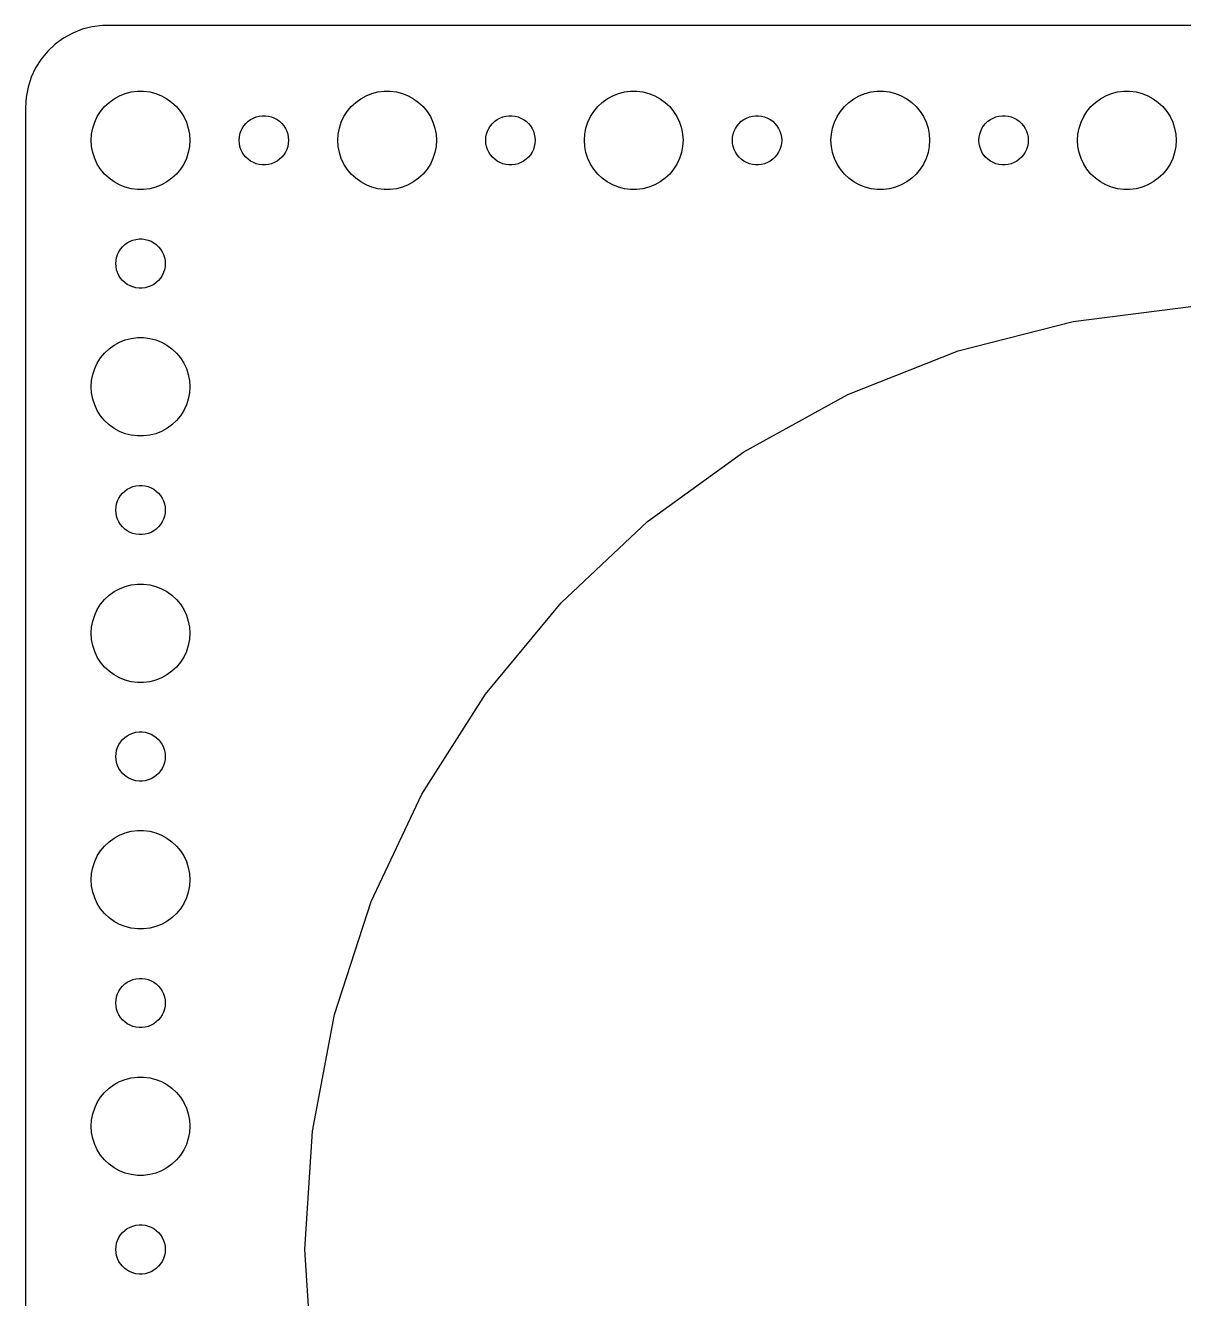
# Model space of a CAD drawing. Header units: metres. Extents: x -194 to 194, y -74 to 74.
# Drawn here: x -194.5 to -124.1, y -3 to 74.5 of the extents above; entities that cross this region are included whole.
import ezdxf

# ---------------------------------------------------------------- set-up
doc = ezdxf.new("R2010")
doc.units = ezdxf.units.M

msp = doc.modelspace()

# ---------------------------------------------------------------- linework, layer by layer
for p, q in [((-190.437, 74.4114), (-191.045, 74.2553)), ((-189.814, 74.4901), (-190.437, 74.4114)), ((189.814, 74.4901), (-189.814, 74.4901)), ((-192.179, 73.7216), (-192.687, 73.3526)), ((-191.629, 74.0241), (-192.179, 73.7216)), ((-191.045, 74.2553), (-191.629, 74.0241)), ((-193.145, 72.9227), (-193.545, 72.4389)), ((-192.687, 73.3526), (-193.145, 72.9227)), ((-193.545, 72.4389), (-193.882, 71.9088)), ((-194.149, 71.3406), (-194.343, 70.7434)), ((-193.882, 71.9088), (-194.149, 71.3406)), ((-194.343, 70.7434), (-194.461, 70.1267)), ((-194.461, 70.1267), (-194.5, 69.5)), ((-189.687, 69.5536), (-189.412, 69.8115)), ((-189.412, 69.8115), (-189.107, 70.033)), ((-189.107, 70.033), (-188.777, 70.2145)), ((-188.777, 70.2145), (-188.427, 70.3532)), ((-188.427, 70.3532), (-188.062, 70.4469)), ((-188.062, 70.4469), (-187.688, 70.4941)), ((-187.688, 70.4941), (-187.312, 70.4941)), ((-187.312, 70.4941), (-186.938, 70.4469)), ((-186.938, 70.4469), (-186.573, 70.3532)), ((-186.573, 70.3532), (-186.223, 70.2145)), ((-186.223, 70.2145), (-185.893, 70.033)), ((-185.893, 70.033), (-185.588, 69.8115)), ((-185.588, 69.8115), (-185.313, 69.5536)), ((-174.687, 69.5536), (-174.412, 69.8115)), ((-174.412, 69.8115), (-174.107, 70.033)), ((-174.107, 70.033), (-173.777, 70.2145)), ((-173.777, 70.2145), (-173.427, 70.3532)), ((-173.427, 70.3532), (-173.062, 70.4469)), ((-173.062, 70.4469), (-172.688, 70.4941)), ((-172.688, 70.4941), (-172.312, 70.4941)), ((-172.312, 70.4941), (-171.938, 70.4469)), ((-171.938, 70.4469), (-171.573, 70.3532)), ((-171.573, 70.3532), (-171.223, 70.2145)), ((-171.223, 70.2145), (-170.893, 70.033)), ((-170.893, 70.033), (-170.588, 69.8115)), ((-170.588, 69.8115), (-170.313, 69.5536)), ((-159.687, 69.5536), (-159.412, 69.8115)), ((-159.412, 69.8115), (-159.107, 70.033)), ((-159.107, 70.033), (-158.777, 70.2145)), ((-158.777, 70.2145), (-158.427, 70.3532)), ((-158.427, 70.3532), (-158.062, 70.4469)), ((-158.062, 70.4469), (-157.688, 70.4941)), ((-157.688, 70.4941), (-157.312, 70.4941)), ((-157.312, 70.4941), (-156.938, 70.4469)), ((-156.938, 70.4469), (-156.573, 70.3532)), ((-156.573, 70.3532), (-156.223, 70.2145)), ((-156.223, 70.2145), (-155.893, 70.033)), ((-155.893, 70.033), (-155.588, 69.8115)), ((-155.588, 69.8115), (-155.313, 69.5536)), ((-144.687, 69.5536), (-144.412, 69.8115)), ((-144.412, 69.8115), (-144.107, 70.033)), ((-144.107, 70.033), (-143.777, 70.2145)), ((-143.777, 70.2145), (-143.427, 70.3532)), ((-143.427, 70.3532), (-143.062, 70.4469)), ((-143.062, 70.4469), (-142.688, 70.4941)), ((-142.688, 70.4941), (-142.312, 70.4941)), ((-142.312, 70.4941), (-141.938, 70.4469)), ((-141.938, 70.4469), (-141.573, 70.3532)), ((-141.573, 70.3532), (-141.223, 70.2145)), ((-141.223, 70.2145), (-140.893, 70.033)), ((-140.893, 70.033), (-140.588, 69.8115)), ((-140.588, 69.8115), (-140.313, 69.5536)), ((-129.687, 69.5536), (-129.412, 69.8115)), ((-129.412, 69.8115), (-129.107, 70.033)), ((-129.107, 70.033), (-128.777, 70.2145)), ((-128.777, 70.2145), (-128.427, 70.3532)), ((-128.427, 70.3532), (-128.062, 70.4469)), ((-128.062, 70.4469), (-127.688, 70.4941)), ((-127.688, 70.4941), (-127.312, 70.4941)), ((-127.312, 70.4941), (-126.938, 70.4469)), ((-126.938, 70.4469), (-126.573, 70.3532)), ((-126.573, 70.3532), (-126.223, 70.2145)), ((-126.223, 70.2145), (-125.893, 70.033)), ((-125.893, 70.033), (-125.588, 69.8115)), ((-125.588, 69.8115), (-125.313, 69.5536)), ((-194.5, 69.5), (-194.5, -69.5)), ((-190.129, 68.9453), (-189.927, 69.2634)), ((-189.927, 69.2634), (-189.687, 69.5536)), ((-185.313, 69.5536), (-185.073, 69.2634)), ((-185.073, 69.2634), (-184.871, 68.9453)), ((-180.464, 68.9266), (-180.281, 68.9734)), ((-180.281, 68.9734), (-180.094, 68.997)), ((-180.094, 68.997), (-179.906, 68.997)), ((-179.906, 68.997), (-179.719, 68.9734)), ((-179.719, 68.9734), (-179.536, 68.9266)), ((-175.129, 68.9453), (-174.927, 69.2634)), ((-174.927, 69.2634), (-174.687, 69.5536)), ((-170.313, 69.5536), (-170.073, 69.2634)), ((-170.073, 69.2634), (-169.871, 68.9453)), ((-165.464, 68.9266), (-165.281, 68.9734)), ((-165.281, 68.9734), (-165.094, 68.997)), ((-165.094, 68.997), (-164.906, 68.997)), ((-164.906, 68.997), (-164.719, 68.9734)), ((-164.719, 68.9734), (-164.536, 68.9266)), ((-160.129, 68.9453), (-159.927, 69.2634)), ((-159.927, 69.2634), (-159.687, 69.5536)), ((-155.313, 69.5536), (-155.073, 69.2634)), ((-155.073, 69.2634), (-154.871, 68.9453)), ((-150.464, 68.9266), (-150.281, 68.9734)), ((-150.281, 68.9734), (-150.094, 68.997)), ((-150.094, 68.997), (-149.906, 68.997)), ((-149.906, 68.997), (-149.719, 68.9734)), ((-149.719, 68.9734), (-149.536, 68.9266)), ((-145.129, 68.9453), (-144.927, 69.2634)), ((-144.927, 69.2634), (-144.687, 69.5536)), ((-140.313, 69.5536), (-140.073, 69.2634)), ((-140.073, 69.2634), (-139.871, 68.9453)), ((-135.464, 68.9266), (-135.281, 68.9734)), ((-135.281, 68.9734), (-135.094, 68.997)), ((-135.094, 68.997), (-134.906, 68.997)), ((-134.906, 68.997), (-134.719, 68.9734)), ((-134.719, 68.9734), (-134.536, 68.9266)), ((-130.129, 68.9453), (-129.927, 69.2634)), ((-129.927, 69.2634), (-129.687, 69.5536)), ((-125.313, 69.5536), (-125.073, 69.2634)), ((-125.073, 69.2634), (-124.871, 68.9453)), ((-190.476, 67.876), (-190.406, 68.2461)), ((-190.406, 68.2461), (-190.289, 68.6044)), ((-190.289, 68.6044), (-190.129, 68.9453)), ((-184.871, 68.9453), (-184.711, 68.6044)), ((-184.711, 68.6044), (-184.594, 68.2461)), ((-184.594, 68.2461), (-184.524, 67.876)), ((-181.395, 68.0522), (-181.314, 68.2226)), ((-181.314, 68.2226), (-181.214, 68.3817)), ((-181.214, 68.3817), (-181.093, 68.5268)), ((-181.093, 68.5268), (-180.956, 68.6558)), ((-180.956, 68.6558), (-180.804, 68.7665)), ((-180.804, 68.7665), (-180.639, 68.8572)), ((-180.639, 68.8572), (-180.464, 68.9266)), ((-179.536, 68.9266), (-179.361, 68.8572)), ((-179.361, 68.8572), (-179.196, 68.7665)), ((-179.196, 68.7665), (-179.044, 68.6558)), ((-179.044, 68.6558), (-178.907, 68.5268)), ((-178.907, 68.5268), (-178.786, 68.3817)), ((-178.786, 68.3817), (-178.686, 68.2226)), ((-178.686, 68.2226), (-178.605, 68.0522)), ((-175.476, 67.876), (-175.406, 68.2461)), ((-175.406, 68.2461), (-175.289, 68.6044)), ((-175.289, 68.6044), (-175.129, 68.9453)), ((-169.871, 68.9453), (-169.711, 68.6044)), ((-169.711, 68.6044), (-169.594, 68.2461)), ((-169.594, 68.2461), (-169.524, 67.876)), ((-166.395, 68.0522), (-166.314, 68.2226)), ((-166.314, 68.2226), (-166.214, 68.3817)), ((-166.214, 68.3817), (-166.093, 68.5268)), ((-166.093, 68.5268), (-165.956, 68.6558)), ((-165.956, 68.6558), (-165.804, 68.7665)), ((-165.804, 68.7665), (-165.639, 68.8572)), ((-165.639, 68.8572), (-165.464, 68.9266)), ((-164.536, 68.9266), (-164.361, 68.8572)), ((-164.361, 68.8572), (-164.196, 68.7665)), ((-164.196, 68.7665), (-164.044, 68.6558)), ((-164.044, 68.6558), (-163.907, 68.5268)), ((-163.907, 68.5268), (-163.786, 68.3817)), ((-163.786, 68.3817), (-163.686, 68.2226)), ((-163.686, 68.2226), (-163.605, 68.0522)), ((-160.476, 67.876), (-160.406, 68.2461)), ((-160.406, 68.2461), (-160.289, 68.6044)), ((-160.289, 68.6044), (-160.129, 68.9453)), ((-154.871, 68.9453), (-154.711, 68.6044)), ((-154.711, 68.6044), (-154.594, 68.2461)), ((-154.594, 68.2461), (-154.524, 67.876)), ((-151.395, 68.0522), (-151.314, 68.2226)), ((-151.314, 68.2226), (-151.214, 68.3817)), ((-151.214, 68.3817), (-151.093, 68.5268)), ((-151.093, 68.5268), (-150.956, 68.6558)), ((-150.956, 68.6558), (-150.804, 68.7665)), ((-150.804, 68.7665), (-150.639, 68.8572)), ((-150.639, 68.8572), (-150.464, 68.9266)), ((-149.536, 68.9266), (-149.361, 68.8572)), ((-149.361, 68.8572), (-149.196, 68.7665)), ((-149.196, 68.7665), (-149.044, 68.6558)), ((-149.044, 68.6558), (-148.907, 68.5268)), ((-148.907, 68.5268), (-148.786, 68.3817)), ((-148.786, 68.3817), (-148.686, 68.2226)), ((-148.686, 68.2226), (-148.605, 68.0522)), ((-145.476, 67.876), (-145.406, 68.2461)), ((-145.406, 68.2461), (-145.289, 68.6044)), ((-145.289, 68.6044), (-145.129, 68.9453)), ((-139.871, 68.9453), (-139.711, 68.6044)), ((-139.711, 68.6044), (-139.594, 68.2461)), ((-139.594, 68.2461), (-139.524, 67.876)), ((-136.395, 68.0522), (-136.314, 68.2226)), ((-136.314, 68.2226), (-136.214, 68.3817)), ((-136.214, 68.3817), (-136.093, 68.5268)), ((-136.093, 68.5268), (-135.956, 68.6558)), ((-135.956, 68.6558), (-135.804, 68.7665)), ((-135.804, 68.7665), (-135.639, 68.8572)), ((-135.639, 68.8572), (-135.464, 68.9266)), ((-134.536, 68.9266), (-134.361, 68.8572)), ((-134.361, 68.8572), (-134.196, 68.7665)), ((-134.196, 68.7665), (-134.044, 68.6558)), ((-134.044, 68.6558), (-133.907, 68.5268)), ((-133.907, 68.5268), (-133.786, 68.3817)), ((-133.786, 68.3817), (-133.686, 68.2226)), ((-133.686, 68.2226), (-133.605, 68.0522)), ((-130.476, 67.876), (-130.406, 68.2461)), ((-130.406, 68.2461), (-130.289, 68.6044)), ((-130.289, 68.6044), (-130.129, 68.9453)), ((-124.871, 68.9453), (-124.711, 68.6044)), ((-124.711, 68.6044), (-124.594, 68.2461)), ((-124.594, 68.2461), (-124.524, 67.876)), ((-190.5, 67.5), (-190.476, 67.876)), ((-190.476, 67.124), (-190.5, 67.5)), ((-184.524, 67.876), (-184.5, 67.5)), ((-184.5, 67.5), (-184.524, 67.124)), ((-181.5, 67.5), (-181.488, 67.688)), ((-181.488, 67.312), (-181.5, 67.5)), ((-181.488, 67.688), (-181.453, 67.873)), ((-181.453, 67.873), (-181.395, 68.0522)), ((-178.605, 68.0522), (-178.547, 67.873)), ((-178.547, 67.873), (-178.512, 67.688)), ((-178.512, 67.688), (-178.5, 67.5)), ((-178.5, 67.5), (-178.512, 67.312)), ((-175.5, 67.5), (-175.476, 67.876)), ((-175.476, 67.124), (-175.5, 67.5)), ((-169.524, 67.876), (-169.5, 67.5)), ((-169.5, 67.5), (-169.524, 67.124)), ((-166.5, 67.5), (-166.488, 67.688)), ((-166.488, 67.312), (-166.5, 67.5)), ((-166.488, 67.688), (-166.453, 67.873)), ((-166.453, 67.873), (-166.395, 68.0522)), ((-163.605, 68.0522), (-163.547, 67.873)), ((-163.547, 67.873), (-163.512, 67.688)), ((-163.512, 67.688), (-163.5, 67.5)), ((-163.5, 67.5), (-163.512, 67.312)), ((-160.5, 67.5), (-160.476, 67.876)), ((-160.476, 67.124), (-160.5, 67.5)), ((-154.524, 67.876), (-154.5, 67.5)), ((-154.5, 67.5), (-154.524, 67.124)), ((-151.5, 67.5), (-151.488, 67.688)), ((-151.488, 67.312), (-151.5, 67.5)), ((-151.488, 67.688), (-151.453, 67.873)), ((-151.453, 67.873), (-151.395, 68.0522)), ((-148.605, 68.0522), (-148.547, 67.873)), ((-148.547, 67.873), (-148.512, 67.688)), ((-148.512, 67.688), (-148.5, 67.5)), ((-148.5, 67.5), (-148.512, 67.312)), ((-145.5, 67.5), (-145.476, 67.876)), ((-145.476, 67.124), (-145.5, 67.5)), ((-139.524, 67.876), (-139.5, 67.5)), ((-139.5, 67.5), (-139.524, 67.124)), ((-136.5, 67.5), (-136.488, 67.688)), ((-136.488, 67.312), (-136.5, 67.5)), ((-136.488, 67.688), (-136.453, 67.873)), ((-136.453, 67.873), (-136.395, 68.0522)), ((-133.605, 68.0522), (-133.547, 67.873)), ((-133.547, 67.873), (-133.512, 67.688)), ((-133.512, 67.688), (-133.5, 67.5)), ((-133.5, 67.5), (-133.512, 67.312)), ((-130.5, 67.5), (-130.476, 67.876)), ((-130.476, 67.124), (-130.5, 67.5)), ((-124.524, 67.876), (-124.5, 67.5)), ((-124.5, 67.5), (-124.524, 67.124)), ((-190.406, 66.7539), (-190.476, 67.124)), ((-190.289, 66.3956), (-190.406, 66.7539)), ((-184.594, 66.7539), (-184.711, 66.3956)), ((-184.524, 67.124), (-184.594, 66.7539)), ((-181.453, 67.127), (-181.488, 67.312)), ((-181.395, 66.9478), (-181.453, 67.127)), ((-181.314, 66.7774), (-181.395, 66.9478)), ((-181.214, 66.6183), (-181.314, 66.7774)), ((-178.686, 66.7774), (-178.786, 66.6183)), ((-178.605, 66.9478), (-178.686, 66.7774)), ((-178.547, 67.127), (-178.605, 66.9478)), ((-178.512, 67.312), (-178.547, 67.127)), ((-175.406, 66.7539), (-175.476, 67.124)), ((-175.289, 66.3956), (-175.406, 66.7539)), ((-169.594, 66.7539), (-169.711, 66.3956)), ((-169.524, 67.124), (-169.594, 66.7539)), ((-166.453, 67.127), (-166.488, 67.312)), ((-166.395, 66.9478), (-166.453, 67.127)), ((-166.314, 66.7774), (-166.395, 66.9478)), ((-166.214, 66.6183), (-166.314, 66.7774)), ((-163.686, 66.7774), (-163.786, 66.6183)), ((-163.605, 66.9478), (-163.686, 66.7774)), ((-163.547, 67.127), (-163.605, 66.9478)), ((-163.512, 67.312), (-163.547, 67.127)), ((-160.406, 66.7539), (-160.476, 67.124)), ((-160.289, 66.3956), (-160.406, 66.7539)), ((-154.594, 66.7539), (-154.711, 66.3956)), ((-154.524, 67.124), (-154.594, 66.7539)), ((-151.453, 67.127), (-151.488, 67.312)), ((-151.395, 66.9478), (-151.453, 67.127)), ((-151.314, 66.7774), (-151.395, 66.9478)), ((-151.214, 66.6183), (-151.314, 66.7774)), ((-148.686, 66.7774), (-148.786, 66.6183)), ((-148.605, 66.9478), (-148.686, 66.7774)), ((-148.547, 67.127), (-148.605, 66.9478)), ((-148.512, 67.312), (-148.547, 67.127)), ((-145.406, 66.7539), (-145.476, 67.124)), ((-145.289, 66.3956), (-145.406, 66.7539)), ((-139.594, 66.7539), (-139.711, 66.3956)), ((-139.524, 67.124), (-139.594, 66.7539)), ((-136.453, 67.127), (-136.488, 67.312)), ((-136.395, 66.9478), (-136.453, 67.127)), ((-136.314, 66.7774), (-136.395, 66.9478)), ((-136.214, 66.6183), (-136.314, 66.7774)), ((-133.686, 66.7774), (-133.786, 66.6183)), ((-133.605, 66.9478), (-133.686, 66.7774)), ((-133.547, 67.127), (-133.605, 66.9478)), ((-133.512, 67.312), (-133.547, 67.127)), ((-130.406, 66.7539), (-130.476, 67.124)), ((-130.289, 66.3956), (-130.406, 66.7539)), ((-124.594, 66.7539), (-124.711, 66.3956)), ((-124.524, 67.124), (-124.594, 66.7539)), ((-190.129, 66.0547), (-190.289, 66.3956)), ((-189.927, 65.7366), (-190.129, 66.0547)), ((-184.871, 66.0547), (-185.073, 65.7366)), ((-184.711, 66.3956), (-184.871, 66.0547)), ((-181.093, 66.4732), (-181.214, 66.6183)), ((-180.956, 66.3442), (-181.093, 66.4732)), ((-180.804, 66.2335), (-180.956, 66.3442)), ((-180.639, 66.1428), (-180.804, 66.2335)), ((-180.464, 66.0734), (-180.639, 66.1428)), ((-180.281, 66.0266), (-180.464, 66.0734)), ((-180.094, 66.003), (-180.281, 66.0266)), ((-179.906, 66.003), (-180.094, 66.003)), ((-179.719, 66.0266), (-179.906, 66.003)), ((-179.536, 66.0734), (-179.719, 66.0266)), ((-179.361, 66.1428), (-179.536, 66.0734)), ((-179.196, 66.2335), (-179.361, 66.1428)), ((-179.044, 66.3442), (-179.196, 66.2335)), ((-178.907, 66.4732), (-179.044, 66.3442)), ((-178.786, 66.6183), (-178.907, 66.4732)), ((-175.129, 66.0547), (-175.289, 66.3956)), ((-174.927, 65.7366), (-175.129, 66.0547)), ((-169.871, 66.0547), (-170.073, 65.7366)), ((-169.711, 66.3956), (-169.871, 66.0547)), ((-166.093, 66.4732), (-166.214, 66.6183)), ((-165.956, 66.3442), (-166.093, 66.4732)), ((-165.804, 66.2335), (-165.956, 66.3442)), ((-165.639, 66.1428), (-165.804, 66.2335)), ((-165.464, 66.0734), (-165.639, 66.1428)), ((-165.281, 66.0266), (-165.464, 66.0734)), ((-165.094, 66.003), (-165.281, 66.0266)), ((-164.906, 66.003), (-165.094, 66.003)), ((-164.719, 66.0266), (-164.906, 66.003)), ((-164.536, 66.0734), (-164.719, 66.0266)), ((-164.361, 66.1428), (-164.536, 66.0734)), ((-164.196, 66.2335), (-164.361, 66.1428)), ((-164.044, 66.3442), (-164.196, 66.2335)), ((-163.907, 66.4732), (-164.044, 66.3442)), ((-163.786, 66.6183), (-163.907, 66.4732)), ((-160.129, 66.0547), (-160.289, 66.3956)), ((-159.927, 65.7366), (-160.129, 66.0547)), ((-154.871, 66.0547), (-155.073, 65.7366)), ((-154.711, 66.3956), (-154.871, 66.0547)), ((-151.093, 66.4732), (-151.214, 66.6183)), ((-150.956, 66.3442), (-151.093, 66.4732)), ((-150.804, 66.2335), (-150.956, 66.3442)), ((-150.639, 66.1428), (-150.804, 66.2335)), ((-150.464, 66.0734), (-150.639, 66.1428)), ((-150.281, 66.0266), (-150.464, 66.0734)), ((-150.094, 66.003), (-150.281, 66.0266)), ((-149.906, 66.003), (-150.094, 66.003)), ((-149.719, 66.0266), (-149.906, 66.003)), ((-149.536, 66.0734), (-149.719, 66.0266)), ((-149.361, 66.1428), (-149.536, 66.0734)), ((-149.196, 66.2335), (-149.361, 66.1428)), ((-149.044, 66.3442), (-149.196, 66.2335)), ((-148.907, 66.4732), (-149.044, 66.3442)), ((-148.786, 66.6183), (-148.907, 66.4732)), ((-145.129, 66.0547), (-145.289, 66.3956)), ((-144.927, 65.7366), (-145.129, 66.0547)), ((-139.871, 66.0547), (-140.073, 65.7366)), ((-139.711, 66.3956), (-139.871, 66.0547)), ((-136.093, 66.4732), (-136.214, 66.6183)), ((-135.956, 66.3442), (-136.093, 66.4732)), ((-135.804, 66.2335), (-135.956, 66.3442)), ((-135.639, 66.1428), (-135.804, 66.2335)), ((-135.464, 66.0734), (-135.639, 66.1428)), ((-135.281, 66.0266), (-135.464, 66.0734)), ((-135.094, 66.003), (-135.281, 66.0266)), ((-134.906, 66.003), (-135.094, 66.003)), ((-134.719, 66.0266), (-134.906, 66.003)), ((-134.536, 66.0734), (-134.719, 66.0266)), ((-134.361, 66.1428), (-134.536, 66.0734)), ((-134.196, 66.2335), (-134.361, 66.1428)), ((-134.044, 66.3442), (-134.196, 66.2335)), ((-133.907, 66.4732), (-134.044, 66.3442)), ((-133.786, 66.6183), (-133.907, 66.4732)), ((-130.129, 66.0547), (-130.289, 66.3956)), ((-129.927, 65.7366), (-130.129, 66.0547)), ((-124.871, 66.0547), (-125.073, 65.7366)), ((-124.711, 66.3956), (-124.871, 66.0547)), ((-189.687, 65.4464), (-189.927, 65.7366)), ((-189.412, 65.1885), (-189.687, 65.4464)), ((-189.107, 64.967), (-189.412, 65.1885)), ((-185.588, 65.1885), (-185.893, 64.967)), ((-185.313, 65.4464), (-185.588, 65.1885)), ((-185.073, 65.7366), (-185.313, 65.4464)), ((-174.687, 65.4464), (-174.927, 65.7366)), ((-174.412, 65.1885), (-174.687, 65.4464)), ((-174.107, 64.967), (-174.412, 65.1885)), ((-170.588, 65.1885), (-170.893, 64.967)), ((-170.313, 65.4464), (-170.588, 65.1885)), ((-170.073, 65.7366), (-170.313, 65.4464)), ((-159.687, 65.4464), (-159.927, 65.7366)), ((-159.412, 65.1885), (-159.687, 65.4464)), ((-159.107, 64.967), (-159.412, 65.1885)), ((-155.588, 65.1885), (-155.893, 64.967)), ((-155.313, 65.4464), (-155.588, 65.1885)), ((-155.073, 65.7366), (-155.313, 65.4464)), ((-144.687, 65.4464), (-144.927, 65.7366)), ((-144.412, 65.1885), (-144.687, 65.4464)), ((-144.107, 64.967), (-144.412, 65.1885)), ((-140.588, 65.1885), (-140.893, 64.967)), ((-140.313, 65.4464), (-140.588, 65.1885)), ((-140.073, 65.7366), (-140.313, 65.4464)), ((-129.687, 65.4464), (-129.927, 65.7366)), ((-129.412, 65.1885), (-129.687, 65.4464)), ((-129.107, 64.967), (-129.412, 65.1885)), ((-125.588, 65.1885), (-125.893, 64.967)), ((-125.313, 65.4464), (-125.588, 65.1885)), ((-125.073, 65.7366), (-125.313, 65.4464)), ((-188.777, 64.7855), (-189.107, 64.967)), ((-188.427, 64.6468), (-188.777, 64.7855)), ((-188.062, 64.5531), (-188.427, 64.6468)), ((-187.688, 64.5059), (-188.062, 64.5531)), ((-187.312, 64.5059), (-187.688, 64.5059)), ((-186.938, 64.5531), (-187.312, 64.5059)), ((-186.573, 64.6468), (-186.938, 64.5531)), ((-186.223, 64.7855), (-186.573, 64.6468)), ((-185.893, 64.967), (-186.223, 64.7855)), ((-173.777, 64.7855), (-174.107, 64.967)), ((-173.427, 64.6468), (-173.777, 64.7855)), ((-173.062, 64.5531), (-173.427, 64.6468)), ((-172.688, 64.5059), (-173.062, 64.5531)), ((-172.312, 64.5059), (-172.688, 64.5059)), ((-171.938, 64.5531), (-172.312, 64.5059)), ((-171.573, 64.6468), (-171.938, 64.5531)), ((-171.223, 64.7855), (-171.573, 64.6468)), ((-170.893, 64.967), (-171.223, 64.7855)), ((-158.777, 64.7855), (-159.107, 64.967)), ((-158.427, 64.6468), (-158.777, 64.7855)), ((-158.062, 64.5531), (-158.427, 64.6468)), ((-157.688, 64.5059), (-158.062, 64.5531)), ((-157.312, 64.5059), (-157.688, 64.5059)), ((-156.938, 64.5531), (-157.312, 64.5059)), ((-156.573, 64.6468), (-156.938, 64.5531)), ((-156.223, 64.7855), (-156.573, 64.6468)), ((-155.893, 64.967), (-156.223, 64.7855)), ((-143.777, 64.7855), (-144.107, 64.967)), ((-143.427, 64.6468), (-143.777, 64.7855)), ((-143.062, 64.5531), (-143.427, 64.6468)), ((-142.688, 64.5059), (-143.062, 64.5531)), ((-142.312, 64.5059), (-142.688, 64.5059)), ((-141.938, 64.5531), (-142.312, 64.5059)), ((-141.573, 64.6468), (-141.938, 64.5531)), ((-141.223, 64.7855), (-141.573, 64.6468)), ((-140.893, 64.967), (-141.223, 64.7855)), ((-128.777, 64.7855), (-129.107, 64.967)), ((-128.427, 64.6468), (-128.777, 64.7855)), ((-128.062, 64.5531), (-128.427, 64.6468)), ((-127.688, 64.5059), (-128.062, 64.5531)), ((-127.312, 64.5059), (-127.688, 64.5059)), ((-126.938, 64.5531), (-127.312, 64.5059)), ((-126.573, 64.6468), (-126.938, 64.5531)), ((-126.223, 64.7855), (-126.573, 64.6468)), ((-125.893, 64.967), (-126.223, 64.7855)), ((-188.456, 61.1558), (-188.304, 61.2665)), ((-188.304, 61.2665), (-188.139, 61.3572)), ((-188.139, 61.3572), (-187.964, 61.4266)), ((-187.964, 61.4266), (-187.781, 61.4734)), ((-187.781, 61.4734), (-187.594, 61.497)), ((-187.594, 61.497), (-187.406, 61.497)), ((-187.406, 61.497), (-187.219, 61.4734)), ((-187.219, 61.4734), (-187.036, 61.4266)), ((-187.036, 61.4266), (-186.861, 61.3572)), ((-186.861, 61.3572), (-186.696, 61.2665)), ((-186.696, 61.2665), (-186.544, 61.1558)), ((-188.953, 60.373), (-188.895, 60.5522)), ((-188.895, 60.5522), (-188.814, 60.7226)), ((-188.814, 60.7226), (-188.714, 60.8817)), ((-188.714, 60.8817), (-188.593, 61.0268)), ((-188.593, 61.0268), (-188.456, 61.1558)), ((-186.544, 61.1558), (-186.407, 61.0268)), ((-186.407, 61.0268), (-186.286, 60.8817)), ((-186.286, 60.8817), (-186.186, 60.7226)), ((-186.186, 60.7226), (-186.105, 60.5522)), ((-186.105, 60.5522), (-186.047, 60.373)), ((-189, 60), (-188.988, 60.188)), ((-188.988, 59.812), (-189, 60)), ((-188.988, 60.188), (-188.953, 60.373)), ((-188.953, 59.627), (-188.988, 59.812)), ((-186.047, 60.373), (-186.012, 60.188)), ((-186.012, 59.812), (-186.047, 59.627)), ((-186.012, 60.188), (-186, 60)), ((-186, 60), (-186.012, 59.812)), ((-188.895, 59.4478), (-188.953, 59.627)), ((-188.814, 59.2774), (-188.895, 59.4478)), ((-188.714, 59.1183), (-188.814, 59.2774)), ((-188.593, 58.9732), (-188.714, 59.1183)), ((-188.456, 58.8442), (-188.593, 58.9732)), ((-186.407, 58.9732), (-186.544, 58.8442)), ((-186.286, 59.1183), (-186.407, 58.9732)), ((-186.186, 59.2774), (-186.286, 59.1183)), ((-186.105, 59.4478), (-186.186, 59.2774)), ((-186.047, 59.627), (-186.105, 59.4478)), ((-188.304, 58.7335), (-188.456, 58.8442)), ((-188.139, 58.6428), (-188.304, 58.7335)), ((-187.964, 58.5734), (-188.139, 58.6428)), ((-187.781, 58.5266), (-187.964, 58.5734)), ((-187.594, 58.503), (-187.781, 58.5266)), ((-187.406, 58.503), (-187.594, 58.503)), ((-187.219, 58.5266), (-187.406, 58.503)), ((-187.036, 58.5734), (-187.219, 58.5266)), ((-186.861, 58.6428), (-187.036, 58.5734)), ((-186.696, 58.7335), (-186.861, 58.6428)), ((-186.544, 58.8442), (-186.696, 58.7335)), ((-130.774, 56.4815), (-123.61, 57.3865)), ((-137.768, 54.6857), (-130.774, 56.4815)), ((-189.412, 54.8115), (-189.107, 55.033)), ((-189.107, 55.033), (-188.777, 55.2145)), ((-188.777, 55.2145), (-188.427, 55.3532)), ((-188.427, 55.3532), (-188.062, 55.4469)), ((-188.062, 55.4469), (-187.688, 55.4941)), ((-187.688, 55.4941), (-187.312, 55.4941)), ((-187.312, 55.4941), (-186.938, 55.4469)), ((-186.938, 55.4469), (-186.573, 55.3532)), ((-186.573, 55.3532), (-186.223, 55.2145)), ((-186.223, 55.2145), (-185.893, 55.033)), ((-185.893, 55.033), (-185.588, 54.8115)), ((-190.129, 53.9453), (-189.927, 54.2634)), ((-189.927, 54.2634), (-189.687, 54.5536)), ((-189.687, 54.5536), (-189.412, 54.8115)), ((-185.588, 54.8115), (-185.313, 54.5536)), ((-185.313, 54.5536), (-185.073, 54.2634)), ((-185.073, 54.2634), (-184.871, 53.9453)), ((-144.482, 52.0276), (-137.768, 54.6857)), ((-190.406, 53.2461), (-190.289, 53.6044)), ((-190.289, 53.6044), (-190.129, 53.9453)), ((-184.871, 53.9453), (-184.711, 53.6044)), ((-184.711, 53.6044), (-184.594, 53.2461)), ((-190.5, 52.5), (-190.476, 52.876)), ((-190.476, 52.876), (-190.406, 53.2461)), ((-184.594, 53.2461), (-184.524, 52.876)), ((-184.524, 52.876), (-184.5, 52.5)), ((-190.476, 52.124), (-190.5, 52.5)), ((-190.406, 51.7539), (-190.476, 52.124)), ((-184.524, 52.124), (-184.594, 51.7539)), ((-184.5, 52.5), (-184.524, 52.124)), ((-150.81, 48.5488), (-144.482, 52.0276)), ((-190.289, 51.3956), (-190.406, 51.7539)), ((-190.129, 51.0547), (-190.289, 51.3956)), ((-184.711, 51.3956), (-184.871, 51.0547)), ((-184.594, 51.7539), (-184.711, 51.3956)), ((-189.927, 50.7366), (-190.129, 51.0547)), ((-189.687, 50.4464), (-189.927, 50.7366)), ((-189.412, 50.1885), (-189.687, 50.4464)), ((-185.313, 50.4464), (-185.588, 50.1885)), ((-185.073, 50.7366), (-185.313, 50.4464)), ((-184.871, 51.0547), (-185.073, 50.7366)), ((-189.107, 49.967), (-189.412, 50.1885)), ((-188.777, 49.7855), (-189.107, 49.967)), ((-188.427, 49.6468), (-188.777, 49.7855)), ((-188.062, 49.5531), (-188.427, 49.6468)), ((-186.573, 49.6468), (-186.938, 49.5531)), ((-186.223, 49.7855), (-186.573, 49.6468)), ((-185.893, 49.967), (-186.223, 49.7855)), ((-185.588, 50.1885), (-185.893, 49.967)), ((-187.688, 49.5059), (-188.062, 49.5531)), ((-187.312, 49.5059), (-187.688, 49.5059)), ((-186.938, 49.5531), (-187.312, 49.5059)), ((-156.652, 44.3045), (-150.81, 48.5488)), ((-187.781, 46.4734), (-187.594, 46.497)), ((-187.594, 46.497), (-187.406, 46.497)), ((-187.406, 46.497), (-187.219, 46.4734)), ((-188.895, 45.5522), (-188.814, 45.7226)), ((-188.814, 45.7226), (-188.714, 45.8817)), ((-188.714, 45.8817), (-188.593, 46.0268)), ((-188.593, 46.0268), (-188.456, 46.1558)), ((-188.456, 46.1558), (-188.304, 46.2665)), ((-188.304, 46.2665), (-188.139, 46.3572)), ((-188.139, 46.3572), (-187.964, 46.4266)), ((-187.964, 46.4266), (-187.781, 46.4734)), ((-187.219, 46.4734), (-187.036, 46.4266)), ((-187.036, 46.4266), (-186.861, 46.3572)), ((-186.861, 46.3572), (-186.696, 46.2665)), ((-186.696, 46.2665), (-186.544, 46.1558)), ((-186.544, 46.1558), (-186.407, 46.0268)), ((-186.407, 46.0268), (-186.286, 45.8817)), ((-186.286, 45.8817), (-186.186, 45.7226)), ((-186.186, 45.7226), (-186.105, 45.5522)), ((-189, 45), (-188.988, 45.188)), ((-188.988, 44.812), (-189, 45)), ((-188.988, 45.188), (-188.953, 45.373)), ((-188.953, 45.373), (-188.895, 45.5522)), ((-186.105, 45.5522), (-186.047, 45.373)), ((-186.047, 45.373), (-186.012, 45.188)), ((-186.012, 45.188), (-186, 45)), ((-186, 45), (-186.012, 44.812)), ((-188.953, 44.627), (-188.988, 44.812)), ((-188.895, 44.4478), (-188.953, 44.627)), ((-188.814, 44.2774), (-188.895, 44.4478)), ((-188.714, 44.1183), (-188.814, 44.2774)), ((-186.186, 44.2774), (-186.286, 44.1183)), ((-186.105, 44.4478), (-186.186, 44.2774)), ((-186.047, 44.627), (-186.105, 44.4478)), ((-186.012, 44.812), (-186.047, 44.627)), ((-161.916, 39.3615), (-156.652, 44.3045)), ((-188.593, 43.9732), (-188.714, 44.1183)), ((-188.456, 43.8442), (-188.593, 43.9732)), ((-188.304, 43.7335), (-188.456, 43.8442)), ((-188.139, 43.6428), (-188.304, 43.7335)), ((-187.964, 43.5734), (-188.139, 43.6428)), ((-187.781, 43.5266), (-187.964, 43.5734)), ((-187.594, 43.503), (-187.781, 43.5266)), ((-187.406, 43.503), (-187.594, 43.503)), ((-187.219, 43.5266), (-187.406, 43.503)), ((-187.036, 43.5734), (-187.219, 43.5266)), ((-186.861, 43.6428), (-187.036, 43.5734)), ((-186.696, 43.7335), (-186.861, 43.6428)), ((-186.544, 43.8442), (-186.696, 43.7335)), ((-186.407, 43.9732), (-186.544, 43.8442)), ((-186.286, 44.1183), (-186.407, 43.9732)), ((-188.777, 40.2145), (-188.427, 40.3532)), ((-188.427, 40.3532), (-188.062, 40.4469)), ((-188.062, 40.4469), (-187.688, 40.4941)), ((-187.688, 40.4941), (-187.312, 40.4941)), ((-187.312, 40.4941), (-186.938, 40.4469)), ((-186.938, 40.4469), (-186.573, 40.3532)), ((-186.573, 40.3532), (-186.223, 40.2145)), ((-189.927, 39.2634), (-189.687, 39.5536)), ((-189.687, 39.5536), (-189.412, 39.8115)), ((-189.412, 39.8115), (-189.107, 40.033)), ((-189.107, 40.033), (-188.777, 40.2145)), ((-186.223, 40.2145), (-185.893, 40.033)), ((-185.893, 40.033), (-185.588, 39.8115)), ((-185.588, 39.8115), (-185.313, 39.5536)), ((-185.313, 39.5536), (-185.073, 39.2634)), ((-190.289, 38.6044), (-190.129, 38.9453)), ((-190.129, 38.9453), (-189.927, 39.2634)), ((-185.073, 39.2634), (-184.871, 38.9453)), ((-184.871, 38.9453), (-184.711, 38.6044)), ((-166.518, 33.7977), (-161.916, 39.3615)), ((-190.476, 37.876), (-190.406, 38.2461)), ((-190.406, 38.2461), (-190.289, 38.6044)), ((-184.711, 38.6044), (-184.594, 38.2461)), ((-184.594, 38.2461), (-184.524, 37.876)), ((-190.5, 37.5), (-190.476, 37.876)), ((-190.476, 37.124), (-190.5, 37.5)), ((-184.524, 37.876), (-184.5, 37.5)), ((-184.5, 37.5), (-184.524, 37.124)), ((-190.406, 36.7539), (-190.476, 37.124)), ((-190.289, 36.3956), (-190.406, 36.7539)), ((-184.594, 36.7539), (-184.711, 36.3956)), ((-184.524, 37.124), (-184.594, 36.7539)), ((-190.129, 36.0547), (-190.289, 36.3956)), ((-189.927, 35.7366), (-190.129, 36.0547)), ((-189.687, 35.4464), (-189.927, 35.7366)), ((-185.073, 35.7366), (-185.313, 35.4464)), ((-184.871, 36.0547), (-185.073, 35.7366)), ((-184.711, 36.3956), (-184.871, 36.0547)), ((-189.412, 35.1885), (-189.687, 35.4464)), ((-189.107, 34.967), (-189.412, 35.1885)), ((-188.777, 34.7855), (-189.107, 34.967)), ((-185.893, 34.967), (-186.223, 34.7855)), ((-185.588, 35.1885), (-185.893, 34.967)), ((-185.313, 35.4464), (-185.588, 35.1885)), ((-188.427, 34.6468), (-188.777, 34.7855)), ((-188.062, 34.5531), (-188.427, 34.6468)), ((-187.688, 34.5059), (-188.062, 34.5531)), ((-187.312, 34.5059), (-187.688, 34.5059)), ((-186.938, 34.5531), (-187.312, 34.5059)), ((-186.573, 34.6468), (-186.938, 34.5531)), ((-186.223, 34.7855), (-186.573, 34.6468)), ((-170.388, 27.7008), (-166.518, 33.7977)), ((-188.714, 30.8817), (-188.593, 31.0268)), ((-188.593, 31.0268), (-188.456, 31.1558)), ((-188.456, 31.1558), (-188.304, 31.2665)), ((-188.304, 31.2665), (-188.139, 31.3572)), ((-188.139, 31.3572), (-187.964, 31.4266)), ((-187.964, 31.4266), (-187.781, 31.4734)), ((-187.781, 31.4734), (-187.594, 31.497)), ((-187.594, 31.497), (-187.406, 31.497)), ((-187.406, 31.497), (-187.219, 31.4734)), ((-187.219, 31.4734), (-187.036, 31.4266)), ((-187.036, 31.4266), (-186.861, 31.3572)), ((-186.861, 31.3572), (-186.696, 31.2665)), ((-186.696, 31.2665), (-186.544, 31.1558)), ((-186.544, 31.1558), (-186.407, 31.0268)), ((-186.407, 31.0268), (-186.286, 30.8817)), ((-188.988, 30.188), (-188.953, 30.373)), ((-188.953, 30.373), (-188.895, 30.5522)), ((-188.895, 30.5522), (-188.814, 30.7226)), ((-188.814, 30.7226), (-188.714, 30.8817)), ((-186.286, 30.8817), (-186.186, 30.7226)), ((-186.186, 30.7226), (-186.105, 30.5522)), ((-186.105, 30.5522), (-186.047, 30.373)), ((-186.047, 30.373), (-186.012, 30.188)), ((-189, 30), (-188.988, 30.188)), ((-188.988, 29.812), (-189, 30)), ((-188.953, 29.627), (-188.988, 29.812)), ((-188.895, 29.4478), (-188.953, 29.627)), ((-188.814, 29.2774), (-188.895, 29.4478)), ((-186.105, 29.4478), (-186.186, 29.2774)), ((-186.047, 29.627), (-186.105, 29.4478)), ((-186.012, 29.812), (-186.047, 29.627)), ((-186.012, 30.188), (-186, 30)), ((-186, 30), (-186.012, 29.812)), ((-188.714, 29.1183), (-188.814, 29.2774)), ((-188.593, 28.9732), (-188.714, 29.1183)), ((-188.456, 28.8442), (-188.593, 28.9732)), ((-188.304, 28.7335), (-188.456, 28.8442)), ((-188.139, 28.6427), (-188.304, 28.7335)), ((-186.696, 28.7335), (-186.861, 28.6427)), ((-186.544, 28.8442), (-186.696, 28.7335)), ((-186.407, 28.9732), (-186.544, 28.8442)), ((-186.286, 29.1183), (-186.407, 28.9732)), ((-186.186, 29.2774), (-186.286, 29.1183)), ((-187.964, 28.5734), (-188.139, 28.6427)), ((-187.781, 28.5266), (-187.964, 28.5734)), ((-187.594, 28.503), (-187.781, 28.5266)), ((-187.406, 28.503), (-187.594, 28.503)), ((-187.219, 28.5266), (-187.406, 28.503)), ((-187.036, 28.5734), (-187.219, 28.5266)), ((-186.861, 28.6427), (-187.036, 28.5734)), ((-173.462, 21.1672), (-170.388, 27.7008)), ((-189.687, 24.5536), (-189.412, 24.8115)), ((-189.412, 24.8115), (-189.107, 25.033)), ((-189.107, 25.033), (-188.777, 25.2145)), ((-188.777, 25.2145), (-188.427, 25.3532)), ((-188.427, 25.3532), (-188.062, 25.4469)), ((-188.062, 25.4469), (-187.688, 25.4941)), ((-187.688, 25.4941), (-187.312, 25.4941)), ((-187.312, 25.4941), (-186.938, 25.4469)), ((-186.938, 25.4469), (-186.573, 25.3532)), ((-186.573, 25.3532), (-186.223, 25.2145)), ((-186.223, 25.2145), (-185.893, 25.033)), ((-185.893, 25.033), (-185.588, 24.8115)), ((-185.588, 24.8115), (-185.313, 24.5536)), ((-190.129, 23.9453), (-189.927, 24.2634)), ((-189.927, 24.2634), (-189.687, 24.5536)), ((-185.313, 24.5536), (-185.073, 24.2634)), ((-185.073, 24.2634), (-184.871, 23.9453)), ((-190.476, 22.876), (-190.406, 23.2461)), ((-190.406, 23.2461), (-190.289, 23.6044)), ((-190.289, 23.6044), (-190.129, 23.9453)), ((-184.871, 23.9453), (-184.711, 23.6044)), ((-184.711, 23.6044), (-184.594, 23.2461)), ((-184.594, 23.2461), (-184.524, 22.876)), ((-190.5, 22.5), (-190.476, 22.876)), ((-190.476, 22.124), (-190.5, 22.5)), ((-184.524, 22.876), (-184.5, 22.5)), ((-184.5, 22.5), (-184.524, 22.124)), ((-190.406, 21.7539), (-190.476, 22.124)), ((-190.289, 21.3956), (-190.406, 21.7539)), ((-184.594, 21.7539), (-184.711, 21.3956)), ((-184.524, 22.124), (-184.594, 21.7539)), ((-190.129, 21.0547), (-190.289, 21.3956)), ((-189.927, 20.7366), (-190.129, 21.0547)), ((-184.871, 21.0547), (-185.073, 20.7366)), ((-184.711, 21.3956), (-184.871, 21.0547)), ((-175.694, 14.2997), (-173.462, 21.1672)), ((-189.687, 20.4464), (-189.927, 20.7366)), ((-189.412, 20.1884), (-189.687, 20.4464)), ((-189.107, 19.967), (-189.412, 20.1884)), ((-185.588, 20.1884), (-185.893, 19.967)), ((-185.313, 20.4464), (-185.588, 20.1884)), ((-185.073, 20.7366), (-185.313, 20.4464)), ((-188.777, 19.7855), (-189.107, 19.967)), ((-188.427, 19.6468), (-188.777, 19.7855)), ((-188.062, 19.5531), (-188.427, 19.6468)), ((-187.688, 19.5059), (-188.062, 19.5531)), ((-187.312, 19.5059), (-187.688, 19.5059)), ((-186.938, 19.5531), (-187.312, 19.5059)), ((-186.573, 19.6468), (-186.938, 19.5531)), ((-186.223, 19.7855), (-186.573, 19.6468)), ((-185.893, 19.967), (-186.223, 19.7855)), ((-188.304, 16.2665), (-188.139, 16.3572)), ((-188.139, 16.3572), (-187.964, 16.4266)), ((-187.964, 16.4266), (-187.781, 16.4734)), ((-187.781, 16.4734), (-187.594, 16.497)), ((-187.594, 16.497), (-187.406, 16.497)), ((-187.406, 16.497), (-187.219, 16.4734)), ((-187.219, 16.4734), (-187.036, 16.4266)), ((-187.036, 16.4266), (-186.861, 16.3572)), ((-186.861, 16.3572), (-186.696, 16.2665)), ((-188.953, 15.373), (-188.895, 15.5522)), ((-188.895, 15.5522), (-188.814, 15.7226)), ((-188.814, 15.7226), (-188.714, 15.8817)), ((-188.714, 15.8817), (-188.593, 16.0268)), ((-188.593, 16.0268), (-188.456, 16.1558)), ((-188.456, 16.1558), (-188.304, 16.2665)), ((-186.696, 16.2665), (-186.544, 16.1558)), ((-186.544, 16.1558), (-186.407, 16.0268)), ((-186.407, 16.0268), (-186.286, 15.8817)), ((-186.286, 15.8817), (-186.186, 15.7226)), ((-186.186, 15.7226), (-186.105, 15.5522)), ((-186.105, 15.5522), (-186.047, 15.373)), ((-189, 15), (-188.988, 15.188)), ((-188.988, 14.812), (-189, 15)), ((-188.988, 15.188), (-188.953, 15.373)), ((-188.953, 14.627), (-188.988, 14.812)), ((-186.047, 15.373), (-186.012, 15.188)), ((-186.012, 14.812), (-186.047, 14.627)), ((-186.012, 15.188), (-186, 15)), ((-186, 15), (-186.012, 14.812)), ((-188.895, 14.4478), (-188.953, 14.627)), ((-188.814, 14.2774), (-188.895, 14.4478)), ((-188.714, 14.1183), (-188.814, 14.2774)), ((-188.593, 13.9732), (-188.714, 14.1183)), ((-188.456, 13.8442), (-188.593, 13.9732)), ((-186.407, 13.9732), (-186.544, 13.8442)), ((-186.286, 14.1183), (-186.407, 13.9732)), ((-186.186, 14.2774), (-186.286, 14.1183)), ((-186.105, 14.4478), (-186.186, 14.2774)), ((-186.047, 14.627), (-186.105, 14.4478)), ((-177.047, 7.20665), (-175.694, 14.2997)), ((-188.304, 13.7335), (-188.456, 13.8442)), ((-188.139, 13.6427), (-188.304, 13.7335)), ((-187.964, 13.5734), (-188.139, 13.6427)), ((-187.781, 13.5266), (-187.964, 13.5734)), ((-187.594, 13.5029), (-187.781, 13.5266)), ((-187.406, 13.5029), (-187.594, 13.5029)), ((-187.219, 13.5266), (-187.406, 13.5029)), ((-187.036, 13.5734), (-187.219, 13.5266)), ((-186.861, 13.6427), (-187.036, 13.5734)), ((-186.696, 13.7335), (-186.861, 13.6427)), ((-186.544, 13.8442), (-186.696, 13.7335)), ((-189.107, 10.033), (-188.777, 10.2145)), ((-188.777, 10.2145), (-188.427, 10.3532)), ((-188.427, 10.3532), (-188.062, 10.4469)), ((-188.062, 10.4469), (-187.688, 10.4941)), ((-187.688, 10.4941), (-187.312, 10.4941)), ((-187.312, 10.4941), (-186.938, 10.4469)), ((-186.938, 10.4469), (-186.573, 10.3532)), ((-186.573, 10.3532), (-186.223, 10.2145)), ((-186.223, 10.2145), (-185.893, 10.033)), ((-189.927, 9.26335), (-189.687, 9.55363)), ((-189.687, 9.55363), (-189.412, 9.81154)), ((-189.412, 9.81154), (-189.107, 10.033)), ((-185.893, 10.033), (-185.588, 9.81154)), ((-185.588, 9.81154), (-185.313, 9.55363)), ((-185.313, 9.55363), (-185.073, 9.26335)), ((-190.406, 8.24606), (-190.289, 8.60437)), ((-190.289, 8.60437), (-190.129, 8.94525)), ((-190.129, 8.94525), (-189.927, 9.26335)), ((-185.073, 9.26335), (-184.871, 8.94525)), ((-184.871, 8.94525), (-184.711, 8.60437)), ((-184.711, 8.60437), (-184.594, 8.24606)), ((-190.5, 7.5), (-190.476, 7.87599)), ((-190.476, 7.87599), (-190.406, 8.24606)), ((-184.594, 8.24606), (-184.524, 7.87599)), ((-184.524, 7.87599), (-184.5, 7.5)), ((-190.476, 7.12399), (-190.5, 7.5)), ((-190.406, 6.75392), (-190.476, 7.12399)), ((-184.524, 7.12399), (-184.594, 6.75392)), ((-184.5, 7.5), (-184.524, 7.12399)), ((-177.5, 0), (-177.047, 7.20665)), ((-190.289, 6.39561), (-190.406, 6.75392)), ((-190.129, 6.05473), (-190.289, 6.39561)), ((-184.711, 6.39561), (-184.871, 6.05473)), ((-184.594, 6.75392), (-184.711, 6.39561)), ((-189.927, 5.73663), (-190.129, 6.05473)), ((-189.687, 5.44635), (-189.927, 5.73663)), ((-189.412, 5.18845), (-189.687, 5.44635)), ((-185.313, 5.44635), (-185.588, 5.18845)), ((-185.073, 5.73663), (-185.313, 5.44635)), ((-184.871, 6.05473), (-185.073, 5.73663)), ((-189.107, 4.96701), (-189.412, 5.18845)), ((-188.777, 4.78551), (-189.107, 4.96701)), ((-188.427, 4.64682), (-188.777, 4.78551)), ((-186.223, 4.78551), (-186.573, 4.64682)), ((-185.893, 4.96701), (-186.223, 4.78551)), ((-185.588, 5.18845), (-185.893, 4.96701)), ((-188.062, 4.55313), (-188.427, 4.64682)), ((-187.688, 4.50591), (-188.062, 4.55313)), ((-187.312, 4.50591), (-187.688, 4.50591)), ((-186.938, 4.55313), (-187.312, 4.50591)), ((-186.573, 4.64682), (-186.938, 4.55313)), ((-188.814, 0.72263), (-188.714, 0.88167)), ((-188.714, 0.88167), (-188.593, 1.02681)), ((-188.593, 1.02681), (-188.456, 1.15576)), ((-188.456, 1.15576), (-188.304, 1.26648)), ((-188.304, 1.26648), (-188.139, 1.35724)), ((-188.139, 1.35724), (-187.964, 1.42657)), ((-187.964, 1.42657), (-187.781, 1.47342)), ((-187.781, 1.47342), (-187.594, 1.49704)), ((-187.594, 1.49704), (-187.406, 1.49704)), ((-187.406, 1.49704), (-187.219, 1.47342)), ((-187.219, 1.47342), (-187.036, 1.42657)), ((-187.036, 1.42657), (-186.861, 1.35724)), ((-186.861, 1.35724), (-186.696, 1.26648)), ((-186.696, 1.26648), (-186.544, 1.15576)), ((-186.544, 1.15576), (-186.407, 1.02681)), ((-186.407, 1.02681), (-186.286, 0.88167)), ((-186.286, 0.88167), (-186.186, 0.72263)), ((-189, 0), (-188.988, 0.18799)), ((-188.988, -0.18799), (-189, 0)), ((-188.988, 0.18799), (-188.953, 0.37303)), ((-188.953, 0.37303), (-188.895, 0.55219)), ((-188.895, 0.55219), (-188.814, 0.72263)), ((-186.186, 0.72263), (-186.105, 0.55219)), ((-186.105, 0.55219), (-186.047, 0.37303)), ((-186.047, 0.37303), (-186.012, 0.18799)), ((-186.012, 0.18799), (-186, 0)), ((-186, 0), (-186.012, -0.18799)), ((-177.047, -7.20665), (-177.5, 0)), ((-188.953, -0.37303), (-188.988, -0.18799)), ((-188.895, -0.55219), (-188.953, -0.37303)), ((-188.814, -0.72263), (-188.895, -0.55219)), ((-188.714, -0.88167), (-188.814, -0.72263)), ((-186.186, -0.72263), (-186.286, -0.88167)), ((-186.105, -0.55219), (-186.186, -0.72263)), ((-186.047, -0.37303), (-186.105, -0.55219)), ((-186.012, -0.18799), (-186.047, -0.37303)), ((-188.593, -1.02681), (-188.714, -0.88167)), ((-188.456, -1.15576), (-188.593, -1.02681)), ((-188.304, -1.26648), (-188.456, -1.15576)), ((-188.139, -1.35724), (-188.304, -1.26648)), ((-187.964, -1.42657), (-188.139, -1.35724)), ((-187.781, -1.47342), (-187.964, -1.42657)), ((-187.594, -1.49704), (-187.781, -1.47342)), ((-187.406, -1.49704), (-187.594, -1.49704)), ((-187.219, -1.47342), (-187.406, -1.49704)), ((-187.036, -1.42657), (-187.219, -1.47342)), ((-186.861, -1.35724), (-187.036, -1.42657)), ((-186.696, -1.26648), (-186.861, -1.35724)), ((-186.544, -1.15576), (-186.696, -1.26648)), ((-186.407, -1.02681), (-186.544, -1.15576)), ((-186.286, -0.88167), (-186.407, -1.02681))]:
    msp.add_line(p, q)

doc.saveas('drawing.dxf')
